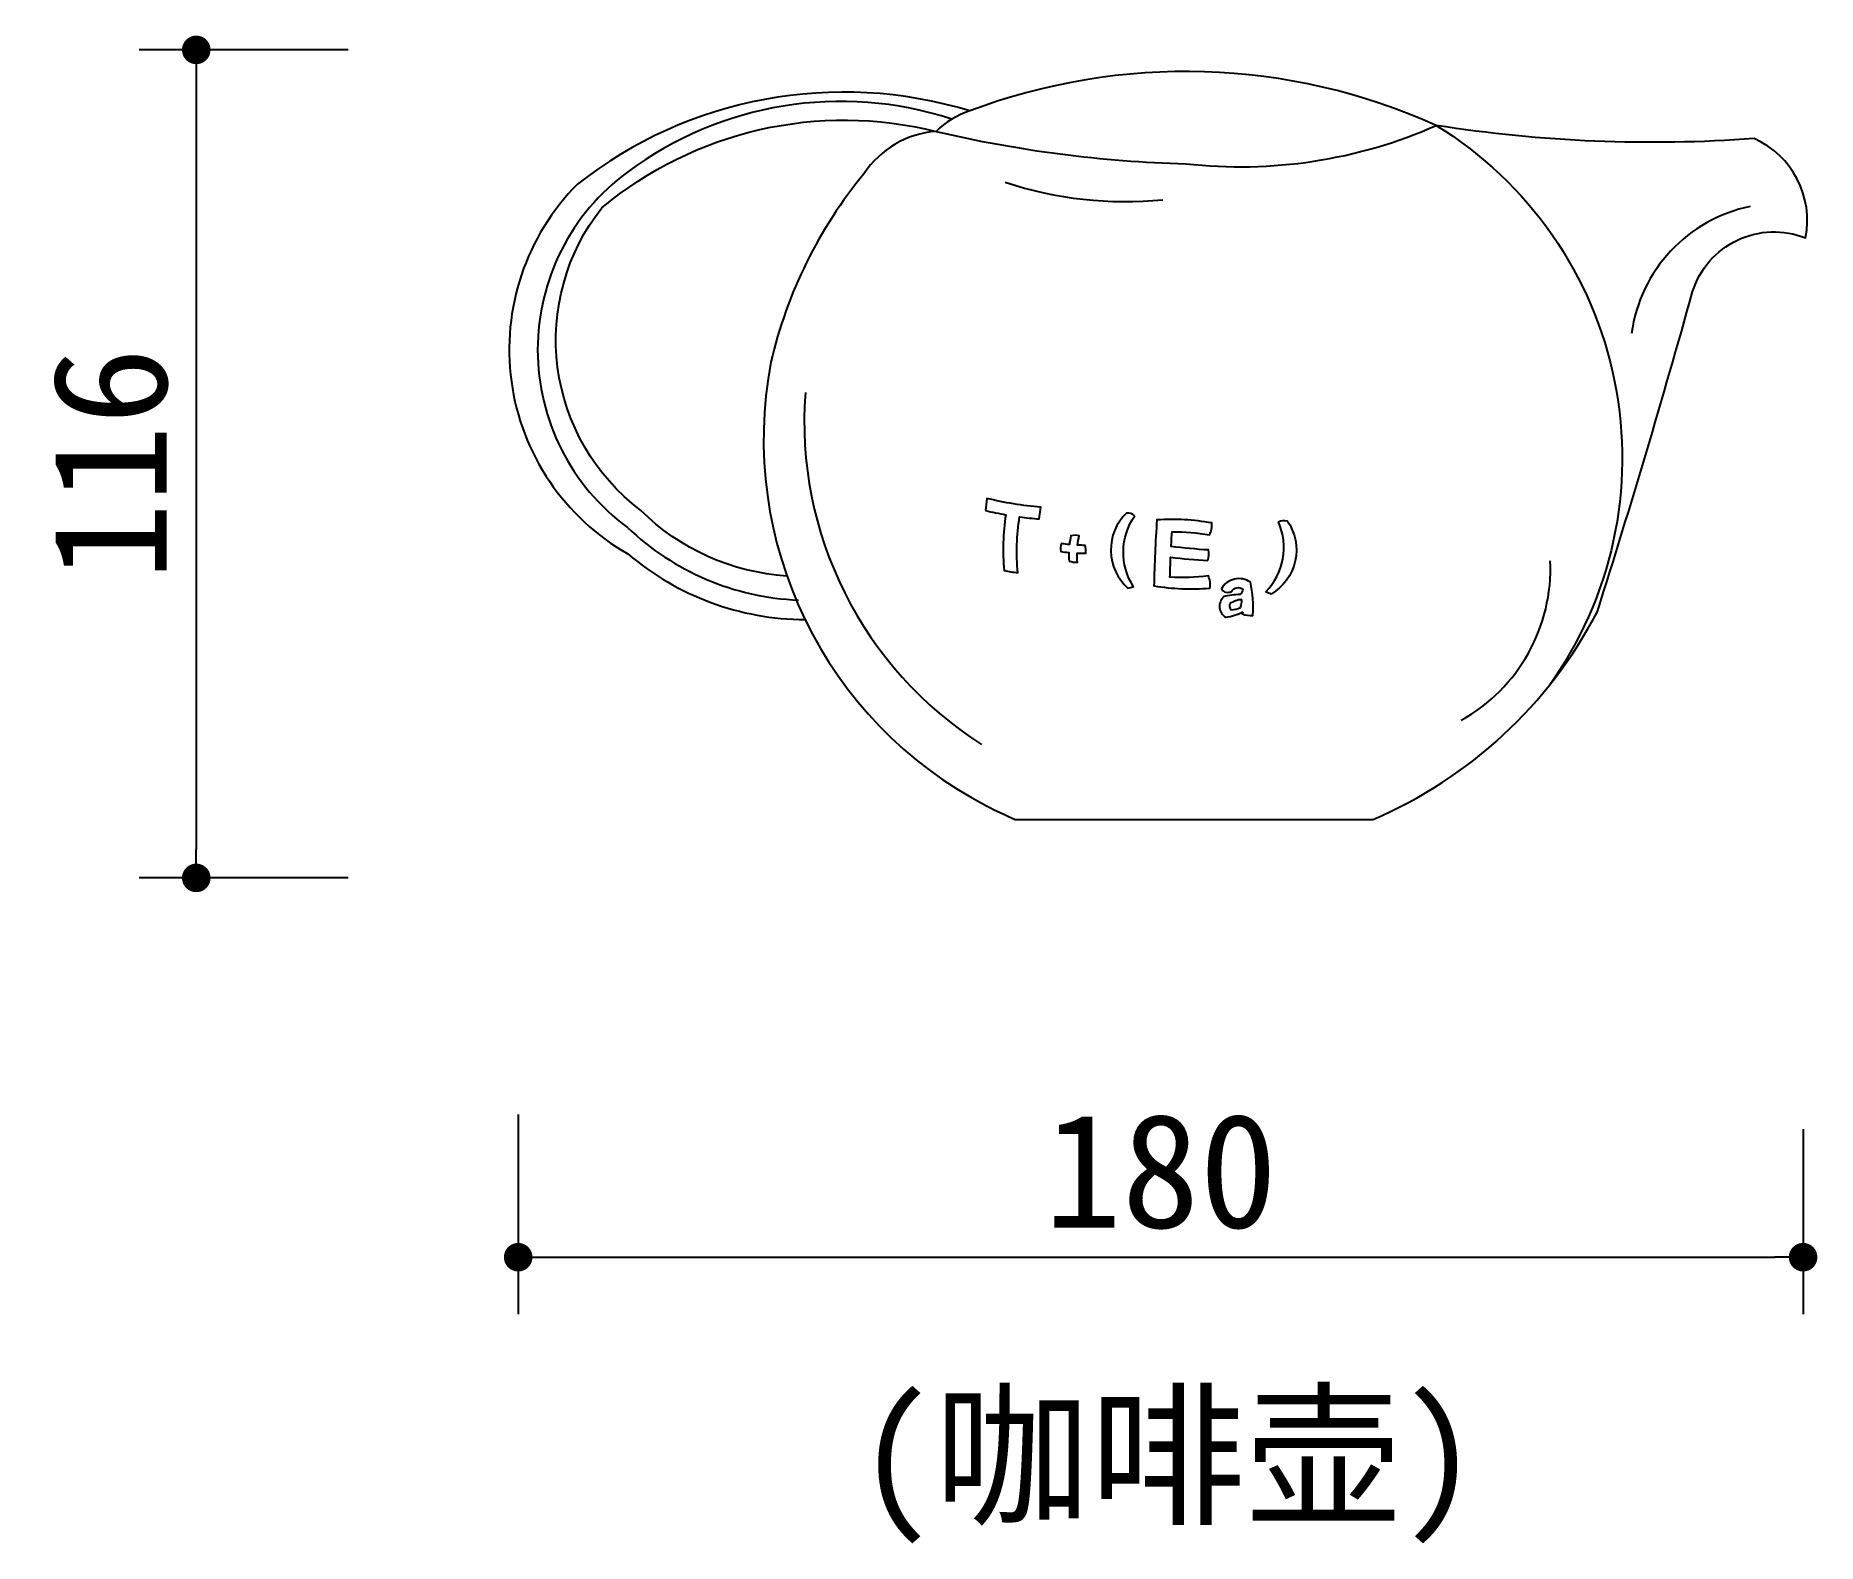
# Model space of a CAD drawing. Extents: x 189 to 438, y 701 to 912.
import ezdxf

# ---------------------------------------------------------------- set-up
doc = ezdxf.new("R2010")
doc.units = 0
doc.header["$MEASUREMENT"] = 0
doc.layers.get('0').update_dxf_attribs({"linetype": 'CONTINUOUS'})
doc.layers.get('DEFPOINTS').update_dxf_attribs({"linetype": 'CONTINUOUS'})
for name, color, linetype in [('3', 3, 'CONTINUOUS'), ('7', 7, 'CONTINUOUS'), ('DIM', 3, 'CONTINUOUS'), ('TEXT', 3, 'CONTINUOUS')]:
    doc.layers.add(name, color=color, linetype=linetype)
doc.styles.add('HZ', font='simfang.ttf')
doc.dimstyles.new('BOOK', dxfattribs={"dimscale": 8, "dimtxt": 2, "dimasz": 0.5, "dimexe": 1, "dimexo": 1, "dimgap": 0.5, "dimtad": 1, "dimdec": 0, "dimtxsty": 'HZ', "dimblk1": 'DOT', "dimblk2": 'DOT', "dimsah": 1, "dimcen": 0, "dimazin": 3, "dimtfac": 0.5, "dimtdec": 0, "dimtmove": 0, "dimatfit": 3, "dimtolj": 1, "dimtzin": 0})

# ---------------------------------------------------------------- blocks, each defined once
blk = doc.blocks.new('_DOT')
at = {"color": 0, "linetype": 'BYBLOCK'}
blk.add_line((-0.5, 0), (-1, 0), dxfattribs=at)
at = {"color": 0, "linetype": 'BYBLOCK', "const_width": 0.5}
blk.add_lwpolyline([(-0.25, 0, 1), (0.25, 0, 1)], format="xyb", close=True, dxfattribs=at)
blk = doc.blocks.new('*D1')
at = {"color": 0, "linetype": 'BYBLOCK'}
for p, q in [((1159.44, 942.4), (1159.44, 914.4)), ((1339.44, 940.32), (1339.44, 914.4)), ((1163.44, 922.4), (1335.44, 922.4))]:
    blk.add_line(p, q, dxfattribs=at)
at = {"layer": 'DEFPOINTS', "color": 0, "linetype": 'BYBLOCK'}
for p in [(1159.44, 950.4), (1339.44, 948.32), (1339.44, 922.4)]:
    blk.add_point(p, dxfattribs=at)
at = {"color": 0, "linetype": 'BYBLOCK', "xscale": 4, "yscale": 4, "zscale": 4, "rotation": 180}
blk.add_blockref('_DOT', (1159.44, 922.4), dxfattribs=at)
at = {"color": 0, "linetype": 'BYBLOCK', "xscale": 4, "yscale": 4, "zscale": 4}
blk.add_blockref('_DOT', (1339.44, 922.4), dxfattribs=at)
at = {"color": 0, "linetype": 'BYBLOCK', "insert": (1249.44, 934.4), "char_height": 16, "attachment_point": 5, "style": 'HZ'}
blk.add_mtext('\\A1;180', dxfattribs=at)
blk = doc.blocks.new('*D0')
at = {"color": 0, "linetype": 'BYBLOCK'}
for p, q in [((1135.6, 1091.54), (1106.34, 1091.54)), ((1114.34, 1087.54), (1114.34, 979.54)), ((1135.6, 975.54), (1106.34, 975.54))]:
    blk.add_line(p, q, dxfattribs=at)
at = {"layer": 'DEFPOINTS', "color": 0, "linetype": 'BYBLOCK'}
for p in [(1143.6, 1091.54), (1114.34, 975.54), (1143.6, 975.54)]:
    blk.add_point(p, dxfattribs=at)
at = {"color": 0, "linetype": 'BYBLOCK', "xscale": 4, "yscale": 4, "zscale": 4}
for p, rotation in [((1114.34, 1091.54), 90), ((1114.34, 975.54), 270)]:
    blk.add_blockref('_DOT', p, dxfattribs=dict(at, rotation=rotation))
at = {"color": 0, "linetype": 'BYBLOCK', "insert": (1102.34, 1033.54), "char_height": 16, "attachment_point": 5, "rotation": 90, "style": 'HZ'}
blk.add_mtext('\\A1;116', dxfattribs=at)

msp = doc.modelspace()

# ---------------------------------------------------------------- linework, layer by layer
at = {"layer": '3'}
msp.add_lwpolyline([(317.04, 900.55, 0.243854), (271.6, 893.13, 0.505527), (271.6, 843.34, 0.182006), (295.56, 833.17, 0.182006)], format="xyb", dxfattribs=at)
for points in [[(321.75, 845.72, 0.015703), (324.6, 845.12, 0.060753), (324.36, 837.31, 0.025972), (326.27, 837, -0.060798), (326.53, 844.83, 0.014982), (329.29, 844.54), (329.49, 846.19, -0.041219), (321.95, 847.42)], [(342.67, 844.99, 0.19995), (341.51, 845.37, 0.436413), (341.7, 834.85, 0.044622), (342.48, 835.03, -0.302563)], [(352.89, 838.71, 0.134378), (353.01, 840.19, -0.016216), (347.76, 840.67, -0.002793), (347.88, 842.73, -0.042331), (353.13, 842.32, 0.152513), (353.45, 843.97, 0.061914), (345.77, 844.4, 0.012509), (345.35, 835.17, 0.061977), (353.17, 834.85, 0.157105), (352.97, 836.56, -0.042557), (347.59, 836.36, -0.003824), (347.69, 839.18, 0.016045)], [(361.76, 834, -0.044622), (361.03, 834.33, 0.302563), (362.8, 844.13, -0.19995), (364.02, 844.28, -0.436413)], [(333.47, 838.63, 0.076059), (334.64, 838.46, -0.029745), (334.58, 839.75, 0.016366), (335.79, 839.74, 0.136977), (335.7, 840.84, -0.014151), (334.66, 840.86, -0.030618), (334.89, 842.17, 0.107963), (333.73, 842.19, 0.029308), (333.5, 840.94, -0.015276), (332.39, 841.09, 0.134913), (332.31, 839.99, 0.015341), (333.43, 839.84, 0.027897)], [(357.82, 831.52), (357.71, 831.24, 0.114965), (359.2, 831.03, 0.077176), (358.86, 835.67, 0.445195), (354.8, 834.74, 0.391119), (356.22, 834.38, -0.488859), (357.81, 834.65, -0.132551), (357.42, 833.93, 0.082839), (355.11, 833.62, 0.498873), (355.41, 830.76, 0.084764)]]:
    msp.add_lwpolyline(points, format="xyb", close=True, dxfattribs=at)
for centre, radius, start, end in [((341.36, 942.7), 53.71, 251.7168, 275.6112), ((433.1, 867.72), 21.02, 101.5694, 172.3977), ((349.95, 858.18), 53.59, 175.6469, 237.5455), ((376.52, 837.62), 24.38, 299.1714, 2.5192), ((356.83, 832.37), 0.887, 160.5056, 219.5725), ((357.99, 829.64), 3.63, 95.3064, 123.3118), ((355.91, 835.83), 4.03, 273.3376, 292.8426), ((354.98, 833.08), 2.68, 338.9704, 3.6407)]:
    msp.add_arc(centre, radius, start, end, dxfattribs=at)
at = {"layer": '7'}
for points in [[(293.94, 836.54, -0.181135), (273.44, 845.76, -0.420589), (268.01, 888.13, -0.239245), (314.82, 898.83, 0.230447), (304.74, 892.92, 0.115789), (291.69, 866.5, 0.331298), (321.87, 804.35, 0.017583), (325.93, 802.45), (376.07, 802.45, 0.173122), (407.47, 831.55, 0.009101), (420.81, 876.39, -0.43561), (436.64, 883.91, 0.348911), (429.45, 897.82, -0.057151), (384.91, 899.66, 0.198944), (319.55, 901.69, 0.245296), (264.61, 891.46, 0.494174), (271.66, 839.64, 0.176506), (296.49, 830.43)], [(314.82, 898.83, 0.05088), (349.84, 894.29, 0.132309), (384.91, 899.66, -0.435872), (400.6, 821.04)]]:
    msp.add_lwpolyline(points, format="xyb", dxfattribs=at)
msp.add_arc((323.15, 890.4), 11.85, 107.6557, 134.6096, dxfattribs=at)

# ---------------------------------------------------------------- texts
at = {"layer": 'TEXT', "linetype": 'BYBLOCK', "style": 'HZ'}
msp.add_text('(咖啡壶)', height=16, dxfattribs=at).set_placement((303.65, 705.29))

# ---------------------------------------------------------------- dimensions: what is measured, and where the dimension line sits
at = {"layer": 'DIM'}
dim = msp.add_linear_dim(base=(211.19, 794.25), p1=(240.45, 910.25), p2=(240.45, 794.25), angle=90, dimstyle='BOOK', dxfattribs=at)
dim.commit()
dim.dimension.update_dxf_attribs({"geometry": '*D0', "text_midpoint": (199.19, 852.25), "insert": (-903.15, -181.29)})
dim = msp.add_linear_dim(base=(436.29, 741.1), p1=(256.29, 769.1), p2=(436.29, 767.03), dimstyle='BOOK', dxfattribs=at)
dim.commit()
dim.dimension.update_dxf_attribs({"geometry": '*D1', "text_midpoint": (346.29, 753.1), "insert": (-903.15, -181.29)})

doc.saveas('drawing.dxf')
